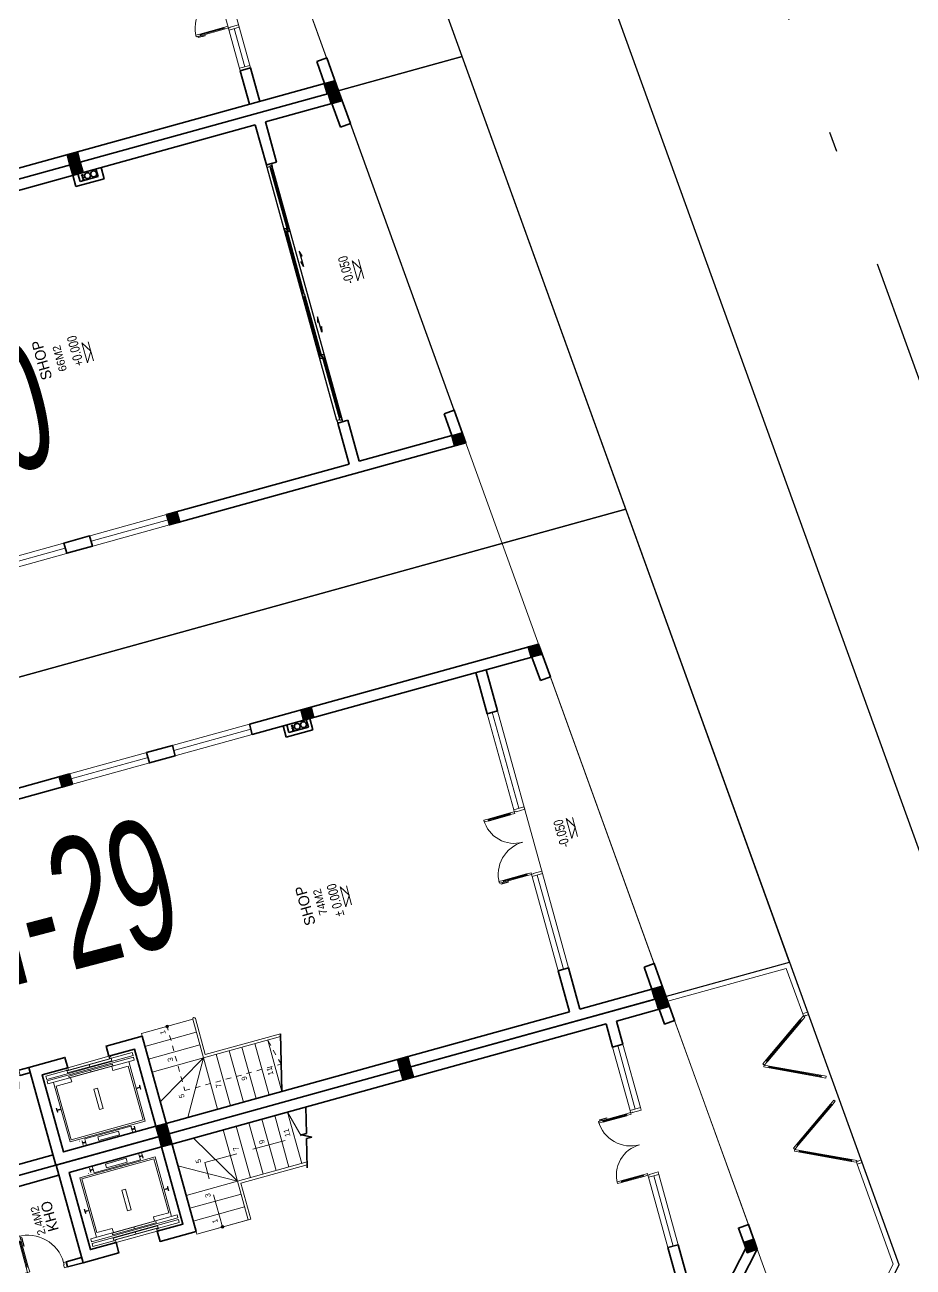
# Model space of a CAD drawing. Header units: metres. Extents: x 568006 to 1139366, y 2064802 to 4131555.
# Drawn here: x 568552.56 to 568569.22, y 2066333.01 to 2066356.3 of the extents above; entities that cross this region are included whole.
import ezdxf
from ezdxf.enums import TextEntityAlignment as Align
from ezdxf.xclip import XClip

# ---------------------------------------------------------------- set-up
doc = ezdxf.new("R2010")
doc.units = ezdxf.units.M
doc.header["$XCLIPFRAME"] = 0
for name, pattern in [('$AUDIT_BAD_LTYPE2', [0]), ('ACAD_ISO10W100', [18.5, 12, -3, 0.5, -3]), ('HIDDEN2', [0.1875, 0.125, -0.0625])]:
    doc.linetypes.add(name, pattern=pattern)
doc.layers.get('0').update_dxf_attribs({"linetype": 'CONTINUOUS'})
for name, color, linetype, lineweight in [('-CONCRETE', 1, 'CONTINUOUS', 35), ('-DIM', 9, 'CONTINUOUS', 13), ('-DOOR', 137, 'CONTINUOUS', 9), ('-HATCH', 8, 'CONTINUOUS', 5), ('-KH', 143, 'CONTINUOUS', 13), ('-LINE1', 7, 'CONTINUOUS', 18), ('-LINE2', 252, 'CONTINUOUS', 9), ('-TEXT', 7, 'CONTINUOUS', 15), ('-WALL', 4, 'CONTINUOUS', 35), ('EC-Thiet bi', 8, 'CONTINUOUS', 25), ('hung-demlonha', 7, 'CONTINUOUS', 15)]:
    doc.layers.add(name, color=color, linetype=linetype, lineweight=lineweight)
for name, color, linetype in [('APOLIC', 7, 'CONTINUOUS'), ('datOlienke', 42, 'CONTINUOUS'), ('ghi_chu', 7, 'CONTINUOUS'), ('LogDg', 7, 'CONTINUOUS'), ('LoLK', 6, 'CONTINUOUS'), ('TEXT25', 2, 'CONTINUOUS'), ('TimDg', 222, 'CONTINUOUS'), ('ViaHeS', 32, 'CONTINUOUS')]:
    doc.layers.add(name, color=color, linetype=linetype)
doc.styles.add('1', font='arial.ttf')
doc.styles.add('kieuchuDim', font='arial.ttf', dxfattribs={"width": 0.75})
doc.styles.add('QH1', font='arialbd.ttf', dxfattribs={"width": 0.8})
doc.styles.add('SVN_AVO_thuong', font='')
doc.styles.add('T1', font='', dxfattribs={"height": 200})
doc.styles.add('vnavanth', font='', dxfattribs={"width": 0.8})
doc.styles.get('SVN_AVO_thuong').set_extended_font_data('SVN-Avo')
doc.styles.get('T1').set_extended_font_data('VNgeometric Light')
doc.styles.get('vnavanth').set_extended_font_data('.VnAvantH')

# ---------------------------------------------------------------- blocks, each defined once
blk = doc.blocks.new('CONG2')
at = {"layer": '-LINE1', "lineweight": 18}
blk.add_line((257137, -126793), (257137, -126693), dxfattribs=at)
at = {"ltscale": 100}
for p, q in [((255907, -126606), (256397, -125757)), ((257047, -126606), (256557, -125757)), ((256427, -125775), (255937, -126623)), ((256527, -125775), (257017, -126623))]:
    blk.add_line(p, q, dxfattribs=at)
at = {"color": 8, "ltscale": 100}
for points in [[(256412, -125755), (256421, -125760), (255921, -126626), (255912, -126621)], [(256541, -125755), (256533, -125760), (257033, -126626), (257041, -126621)]]:
    blk.add_lwpolyline(points, close=True, dxfattribs=at)
at = {"ltscale": 100}
for points in [[(256477, -125688), (256427, -125775), (256416, -125768), (256421, -125760), (256412, -125755), (256407, -125763), (256397, -125757), (256447, -125671)], [(256477, -125688), (256527, -125775), (256538, -125768), (256533, -125760), (256541, -125755), (256546, -125763), (256557, -125757), (256507, -125671)], [(255917, -126612), (255912, -126621), (255921, -126626), (255926, -126617), (255937, -126623), (255887, -126710), (255857, -126693), (255907, -126606)], [(257036, -126612), (257041, -126621), (257033, -126626), (257028, -126617), (257017, -126623), (257067, -126710), (257097, -126693), (257047, -126606)], [(257087, -126728), (257097, -126728), (257097, -126693), (257137, -126693), (257137, -126793), (257087, -126793)]]:
    blk.add_lwpolyline(points, close=True, dxfattribs=at)
blk = doc.blocks.new('X-5M-DH-2-CORE$0$A$C75E80C28')
at = {"layer": '-LINE2', "linetype": 'Continuous', "ltscale": 2}
for p, q in [((-731, -149), (731, -149)), ((-731, -1305), (-731, -149)), ((-700, -179), (700, -179)), ((-700, -1225), (-700, -179)), ((-557, -113), (-560, -113)), ((-510, -22), (-510, -51)), ((-507, -22), (-510, -22)), ((-510, -109), (-510, -79)), ((-507, -22), (-507, -51)), ((-507, -109), (-507, -79)), ((-456, -57), (-501, -57)), ((-456, -60), (-501, -60)), ((-456, -70), (-501, -70)), ((-456, -73), (-501, -73)), ((-453, -63), (-453, -67)), ((-450, -63), (-450, -67)), ((450, -63), (450, -67)), ((453, -63), (453, -67)), ((456, -57), (501, -57)), ((456, -60), (501, -60)), ((456, -70), (501, -70)), ((456, -73), (501, -73)), ((457, -113), (460, -113)), ((507, -22), (510, -22)), ((507, -22), (507, -51)), ((507, -109), (507, -79)), ((510, -22), (510, -51)), ((510, -109), (510, -79)), ((700, -1225), (700, -179)), ((731, -1305), (731, -149)), ((840, -1305), (-840, -1305)), ((-840, -1365), (-840, -1305)), ((840, -1365), (-840, -1365)), ((840, -1395), (-840, -1395)), ((-840, -1395), (-840, -1455)), ((-700, -1225), (-400, -1225)), ((425, -1309), (-425, -1309)), ((-425, -1343), (-425, -1309)), ((425, -1343), (-425, -1343)), ((-400, -1305), (-400, -1225)), ((0, -1309), (0, -1343)), ((700, -1225), (400, -1225)), ((400, -1305), (400, -1225)), ((425, -1343), (425, -1309)), ((840, -1365), (840, -1305)), ((840, -1395), (840, -1455)), ((-840, -1455), (-435, -1455)), ((-435, -1450), (-435, -1460)), ((-435, -1450), (-400, -1450)), ((-435, -1460), (-425, -1460)), ((-435, -1490), (-435, -1500)), ((-435, -1490), (-425, -1490)), ((-435, -1500), (-400, -1500)), ((-433, -1452), (-433, -1458)), ((-433, -1452), (-402, -1452)), ((-433, -1458), (-425, -1458)), ((-433, -1492), (-433, -1498)), ((-433, -1492), (-425, -1492)), ((-433, -1498), (-402, -1498)), ((430, -1406), (-430, -1406)), ((-430, -1406), (-430, -1446)), ((430, -1446), (-430, -1446)), ((-425, -1458), (-425, -1460)), ((-425, -1490), (-425, -1492)), ((-402, -1452), (-402, -1498)), ((400, -1450), (-400, -1450)), ((-400, -1450), (-400, -1500)), ((0, -1406), (0, -1446)), ((400, -1450), (400, -1500)), ((435, -1450), (400, -1450)), ((435, -1500), (400, -1500)), ((402, -1452), (402, -1498)), ((433, -1452), (402, -1452)), ((433, -1498), (402, -1498)), ((433, -1458), (425, -1458)), ((425, -1458), (425, -1460)), ((435, -1460), (425, -1460)), ((425, -1490), (425, -1492)), ((435, -1490), (425, -1490)), ((433, -1492), (425, -1492)), ((430, -1406), (430, -1446)), ((433, -1452), (433, -1458)), ((433, -1492), (433, -1498)), ((435, -1450), (435, -1460)), ((840, -1455), (435, -1455)), ((435, -1490), (435, -1500))]:
    blk.add_line(p, q, dxfattribs=at)
for points in [[(-450, 0), (-450, -130), (450, -130), (450, 0)], [(-200, -29), (200, -29), (200, -101), (-200, -101)], [(-36, -584), (36, -584), (36, -984), (-36, -984)]]:
    blk.add_lwpolyline(points, close=True, dxfattribs=at)
for points in [[(-780, -789), (-751, -789, 0.414214), (-750, -788), (-750, -784), (-750, -780, 0.414214), (-751, -779), (-780, -779, -0.256978), (-784, -782), (-798, -782, -0.414214), (-801, -779), (-804, -750, 0.414214), (-807, -746), (-812, -746), (-812, -784), (-812, -822), (-807, -822, 0.414214), (-804, -818), (-801, -789, -0.414214), (-798, -786), (-784, -786, -0.256978), (-780, -789)], [(780, -789), (751, -789, -0.414214), (750, -788), (750, -784), (750, -780, -0.414214), (751, -779), (780, -779, 0.256978), (784, -782), (798, -782, 0.414214), (801, -779), (804, -750, -0.414214), (807, -746), (812, -746), (812, -784), (812, -822), (807, -822, -0.414214), (804, -818), (801, -789, 0.414214), (798, -786), (784, -786, 0.256978), (780, -789)]]:
    blk.add_lwpolyline(points, format="xyb", dxfattribs=at)
for centre, radius, start, end in [((-501, -51), 9.4, 180, 270), ((-501, -79), 9.4, 90, 180), ((-501, -51), 6.2, 180, 270), ((-501, -79), 6.2, 90, 180), ((-456, -63), 6.2, 360, 90), ((-456, -63), 3, 360, 90), ((-456, -67), 6.2, 270, 360), ((-456, -67), 3, 270, 360), ((456, -63), 6.2, 90, 180), ((456, -67), 6.2, 180, 270), ((456, -63), 3, 90, 180), ((456, -67), 3, 180, 270), ((501, -51), 6.2, 270, 360), ((501, -51), 9.4, 270, 360), ((501, -79), 9.4, 360, 90), ((501, -79), 6.2, 360, 90)]:
    blk.add_arc(centre, radius, start, end, dxfattribs=at)
blk = doc.blocks.new('A$C3F71457E')
at = {"layer": '-CONCRETE'}
blk.add_lwpolyline([(0, -100), (0, 400), (-1500, 400), (-1500, -1400), (0, -1400), (0, -900), (200, -900), (200, -1600), (-1700, -1600), (-1700, 600), (200, 600), (200, -100), (0, -100)], dxfattribs=at)
at = {"layer": '-LINE1'}
blk.add_line((0, -900), (0, -100), dxfattribs=at)
at = {"color": 2, "rotation": 90}
blk.add_blockref('X-5M-DH-2-CORE$0$A$C75E80C28', (-1500, -500), dxfattribs=at)
blk = doc.blocks.new('*U286')
at = {"linetype": '$AUDIT_BAD_LTYPE2'}
for p, q in [((70, 100), (70, 600)), ((90, 600), (90, 100))]:
    blk.add_line(p, q, dxfattribs=at)
for points in [[(50, 600), (90, 600), (90, 700), (50, 700), (50, 600)], [(50, 603), (50, 100)], [(50, 100), (90, 100), (90, 0), (50, 0), (50, 100)]]:
    blk.add_lwpolyline(points)
for points in [[(118, 495), (118, 664), (90, 664), (90, 636), (113, 636), (113, 495)], [(0, 0), (50, 0), (50, -40), (60, -40), (60, -100), (0, -100)], [(800, 0), (750, 0), (750, -40), (740, -40), (740, -100), (800, -100)]]:
    blk.add_lwpolyline(points, close=True)
at = {"linetype": '$AUDIT_BAD_LTYPE2', "ltscale": 0.3}
blk.add_arc((50, 0), 700, 0, 90, dxfattribs=at)
blk = doc.blocks.new('*U231')
for points in [[(22, 564), (22, 734), (50, 734), (50, 706), (27, 706), (27, 564)], [(0, 0), (50, 0), (50, -40), (60, -40), (60, -246), (0, -246)], [(1599, 0), (1549, 0), (1549, -40), (1539, -40), (1539, -246), (1599, -246)]]:
    blk.add_lwpolyline(points, close=True)
for points in [[(50, 670), (90, 670), (90, 770), (50, 770), (50, 670)], [(50, 673), (50, 100)], [(1549, 629), (1509, 629), (1509, 729), (1549, 729), (1549, 629)], [(1549, 632), (1549, 100)], [(50, 100), (90, 100), (90, 0), (50, 0), (50, 100)], [(1549, 100), (1509, 100), (1509, 0), (1549, 0), (1549, 100)]]:
    blk.add_lwpolyline(points)
at = {"ltscale": 0.3}
for points in [[(820, 0, 0.414214), (50, 770, 0.414214)], [(820, 0, -0.414214), (1549, 729, -0.414214)]]:
    blk.add_lwpolyline(points, format="xyb", dxfattribs=at)
at = {"layer": 'APOLIC', "linetype": '$AUDIT_BAD_LTYPE2'}
for p, q in [((70, 100), (70, 670)), ((90, 670), (90, 100)), ((1509, 629), (1509, 100)), ((1529, 100), (1529, 629))]:
    blk.add_line(p, q, dxfattribs=at)
blk = doc.blocks.new('A$C5C575821')
at = {"layer": '-CONCRETE'}
h = blk.add_hatch(color=256, dxfattribs=at)
h.dxf.hatch_style = 1
h.paths.add_polyline_path([(0, 200), (0, 0), (200, 0), (200, 200)])
blk.add_lwpolyline([(0, 0), (200, 0), (200, 200), (0, 200)], close=True, dxfattribs=at)
blk = doc.blocks.new('A$C66053F39')
at = {"layer": '-HATCH', "true_color": 0x8c8896}
h = blk.add_hatch(color=252, dxfattribs=at)
h.dxf.hatch_style = 1
edge = h.paths.add_edge_path()
edge.add_arc((9.05, 12.042), 0.0246, 0, 360)
at = {"layer": '-DOOR'}
for points in [[(6.45, 4.092), (7.816, 4.092), (7.816, 3.892), (6.45, 3.892)], [(10.35, 4.092), (9.116, 4.092), (9.116, 3.892), (10.35, 3.892)]]:
    blk.add_lwpolyline(points, close=True, dxfattribs=at)
for points in [[(7.816, 3.992), (6.45, 3.992)], [(9.116, 3.992), (10.35, 3.992)]]:
    blk.add_lwpolyline(points, dxfattribs=at)
at = {"layer": '-KH', "linetype": 'HIDDEN2', "ltscale": 5}
blk.add_line((10.3, 10.167), (10.8, 10.292), dxfattribs=at)
blk.add_lwpolyline([(9.05, 12.042), (10.3, 12.042), (10.3, 10.167)], dxfattribs=at)
at = {"layer": '-KH'}
blk.add_circle((9.05, 12.042), 0.0246, dxfattribs=at)
at = {"layer": '-LINE1'}
for p, q in [((9.05, 11.542), (9.05, 12.542)), ((9.05, 12.542), (9.05, 11.492)), ((9.1, 12.542), (9.05, 12.542)), ((9.3, 11.542), (9.3, 12.542)), ((9.3, 12.542), (9.3, 11.542)), ((9.55, 11.542), (9.55, 12.542)), ((9.55, 12.542), (9.55, 11.542)), ((9.8, 12.542), (9.8, 11.542)), ((9.8, 11.542), (10.377, 12.542)), ((9.8, 11.542), (10.8, 12.119)), ((9.8, 11.542), (9.05, 11.542)), ((9.75, 11.492), (9.05, 11.492)), ((9.75, 10.199), (9.75, 11.492)), ((9.8, 10.186), (9.8, 11.542))]:
    blk.add_line(p, q, dxfattribs=at)
at = {"layer": '-LINE1', "lineweight": 18}
for p, q in [((9.8, 11.542), (10.8, 11.542)), ((9.8, 11.292), (10.8, 11.292)), ((9.8, 11.042), (10.8, 11.042)), ((9.8, 10.792), (10.8, 10.792)), ((9.8, 10.542), (10.8, 10.542)), ((9.8, 10.292), (10.8, 10.292)), ((10.8, 10.042), (10.8, 10.042))]:
    blk.add_line(p, q, dxfattribs=at)
at = {"layer": '-LINE1', "linetype": 'Continuous', "ltscale": 10}
for p, q in [((0.1, 4.658), (5.021, 0.103)), ((10, 0.488), (10.008, 0.389)), ((5.021, 0.103), (7.009, 0.257)), ((7.009, 0.257), (7.017, 0.157))]:
    blk.add_line(p, q, dxfattribs=at)
blk.add_lwpolyline([(4.985, 0), (11, 0.465), (11, 21.747), (0, 21.747), (0, 4.614)], close=True, dxfattribs=at)
at = {"layer": '-LINE1'}
blk.add_lwpolyline([(6.465, 2.522), (10.52, 2.836)], dxfattribs=at)
at = {"layer": '-LINE1', "linetype": 'Continuous', "ltscale": 10}
blk.add_lwpolyline([(10, 0.488), (10.9, 0.558), (10.9, 2.865)], dxfattribs=at)
at = {"layer": '-WALL'}
for p, q in [((10.8, 14.742), (10.8, 15.942)), ((9.1, 14.742), (9.1, 15.042)), ((9.2, 15.042), (9.1, 15.042)), ((9.2, 14.742), (9.2, 15.042)), ((10.8, 4.092), (10.8, 12.542)), ((4, 4.313), (5.976, 2.484)), ((4.533, 4.092), (6.45, 4.092)), ((6.45, 4.092), (6.45, 3.892)), ((10.35, 4.092), (10.8, 4.092)), ((10.35, 4.092), (10.35, 3.892)), ((4.749, 3.892), (6.45, 3.892)), ((4.749, 3.892), (6.048, 2.69)), ((10.8, 3.892), (10.35, 3.892))]:
    blk.add_line(p, q, dxfattribs=at)
for points in [[(10.8, 3.892), (10.8, 3.058), (10.505, 3.035), (10.52, 2.836), (11, 2.873), (11, 18.242)], [(9.694, 10.213), (10.226, 10.08), (10.226, 9.978), (10.32, 10.15), (10.32, 10.056), (10.8, 9.936)], [(6.048, 2.69), (6.45, 2.721), (6.466, 2.522), (5.976, 2.484)]]:
    blk.add_lwpolyline(points, dxfattribs=at)
at = {"layer": '-DOOR', "yscale": 0.001, "zscale": 0.001}
for name, p, xscale, rotation in [('*U286', (9.2, 15.842), 0.001, 270), ('CONG2', (-256.146, 106.963), 0.001, 4.425254781350253), ('CONG2', (253.604, 146.412), -0.000999999999999999, 4.42525478137429)]:
    blk.add_blockref(name, p, dxfattribs=dict(at, xscale=xscale, rotation=rotation))
at = {"layer": '-DOOR', "xscale": -0.0008130081300813009, "yscale": 0.0008130081300813009, "zscale": 0.0008130081300813009}
blk.add_blockref('*U231', (9.116, 4.092), dxfattribs=at)
at = {"layer": '-WALL', "xscale": 0.001, "yscale": 0.001, "zscale": 0.001}
for name, p, rotation in [('A$C3F71457E', (9.3, 13.142), 180), ('A$C5C575821', (5.976, 2.484), 4.425254778070231)]:
    blk.add_blockref(name, p, dxfattribs=dict(at, rotation=rotation))
for p in [(10.8, 12.542), (10.8, 7.842), (10.8, 2.873)]:
    blk.add_blockref('A$C5C575821', p, dxfattribs=at)
at = {"layer": '-TEXT', "color": 2, "style": 'vnavanth'}
blk.add_text('kho', height=0.2, dxfattribs=at).set_placement((9.816, 15.014))
at = {"layer": '-TEXT', "style": 'T1'}
for s, p in [('1', (9.152, 12.099)), ('3', (9.652, 12.099)), ('5', (10.32, 12.099)), ('7', (10.352, 11.357)), ('9', (10.352, 10.857)), ('11', (10.352, 10.357))]:
    blk.add_text(s, height=0.1, dxfattribs=at).set_placement(p)
at = {"layer": 'TEXT25', "style": 'T1'}
blk.add_text('2,4M2', height=0.15, dxfattribs=at).set_placement((9.806, 15.27))
blk = doc.blocks.new('M29')
at = {"layer": '-HATCH', "true_color": 0x8c8896}
h = blk.add_hatch(color=252, dxfattribs=at)
h.dxf.hatch_style = 1
edge = h.paths.add_edge_path()
edge.add_arc((-5050, 7122), 24.6, 0, 360)
at = {"layer": '-CONCRETE'}
for centre, radius in [((-329, 3360, 0), 13), ((-280, 3269, 0), 55), ((-291, 3360, 0), 13), ((-249, 3360, 0), 13), ((-280, 3148, 0), 55)]:
    blk.add_circle(centre, radius, dxfattribs=at)
at = {"layer": '-DOOR'}
for p, q in [((-99, 7623), (-99, 6123)), ((-199, 5623), (-199, 6123)), ((1, 5623), (1, 6123)), ((-99, 5623), (-99, 4123)), ((-4167, -227), (-6000, -227)), ((-1000, -227), (-2867, -227)), ((-4167, -327), (-6000, -327)), ((-4167, -427), (-6000, -427)), ((-1000, -427), (-4167, -427)), ((-2867, -327), (-1000, -327))]:
    blk.add_line(p, q, dxfattribs=at)
blk.add_lwpolyline([(-199, 4123), (-199, 7623), (1, 7623), (1, 4123)], close=True, dxfattribs=at)
blk.add_lwpolyline([(-6350, -1996), (-650, -1555)], dxfattribs=at)
at = {"layer": '-KH', "linetype": 'HIDDEN2', "ltscale": 5}
blk.add_line((-6300, 5247), (-5800, 5372), dxfattribs=at)
at = {"layer": '-KH'}
for p, q in [((-3407, 3178), (-3775, 3178)), ((-3301, -1249), (-3669, -1249))]:
    blk.add_line(p, q, dxfattribs=at)
at = {"layer": '-KH', "linetype": 'HIDDEN2', "ltscale": 5}
blk.add_lwpolyline([(-5026, 7122), (-6300, 7122), (-6300, 5247)], dxfattribs=at)
at = {"layer": '-KH'}
for points in [[(-3786, 3295), (-3396, 3295), (-3591, 3178)], [(-3680, -1131), (-3290, -1131), (-3485, -1249)]]:
    blk.add_lwpolyline(points, close=True, dxfattribs=at)
blk.add_circle((-5050, 7122), 24.6, dxfattribs=at)
for points in [[(-3591, 3178), (-3591, 3295), (-3786, 3295), (-3591, 3178)], [(-3485, -1249), (-3485, -1131), (-3680, -1131), (-3485, -1249)]]:
    blk.add_solid(points, dxfattribs=at)
at = {"layer": '-LINE1'}
for p, q in [((-5800, 6622), (-6377, 7622)), ((-5800, 7622), (-5800, 6622)), ((-5550, 6622), (-5550, 7622)), ((-5300, 6622), (-5300, 7622)), ((-5100, 7623), (-5050, 7623)), ((-5050, 7623), (-5050, 6622)), ((-5800, 6622), (-6800, 7200)), ((-5800, 5122), (-5800, 6622)), ((-5800, 6622), (-5050, 6622)), ((-5750, 5110), (-5750, 6572)), ((-5750, 6572), (-5050, 6572))]:
    blk.add_line(p, q, dxfattribs=at)
at = {"layer": '-LINE1', "lineweight": 18}
for p, q in [((-5800, 6622), (-6800, 6622)), ((-5800, 6372), (-6800, 6372)), ((-5800, 6122), (-6800, 6122)), ((-5800, 5872), (-6800, 5872)), ((-5800, 5622), (-6800, 5622)), ((-5800, 5372), (-6800, 5372))]:
    blk.add_line(p, q, dxfattribs=at)
at = {"layer": '-LINE1'}
blk.add_arc((-5050, 6597), 25, 270, 90, dxfattribs=at)
at = {"layer": '-WALL', "linetype": 'Continuous', "ltscale": 10}
for p, q in [((-7000, 13323), (-7000, -2046)), ((-6800, 9823), (-6800, 10923)), ((-6800, -227), (-6800, 7623)), ((-200, -1319), (-200, 4123)), ((0, -1504), (0, 4123)), ((-6000, -227), (-6800, -227)), ((-200, -227), (-1000, -227)), ((-6000, -427), (-6800, -427)), ((-6800, -427), (-6800, -1830)), ((-200, -427), (-1000, -427)), ((-665, -1355), (-200, -1319)), ((-650, -1555), (0, -1504)), ((-6800, -1830), (-6365, -1797)), ((-7000, -2046), (-6350, -1996))]:
    blk.add_line(p, q, dxfattribs=at)
at = {"layer": '-WALL'}
for p, q in [((-5200, 9823), (-5200, 10023)), ((-5100, 9823), (-5100, 10023)), ((-200, 10123), (-200, 7623)), ((0, 10123), (0, 7623)), ((0, 7623), (-200, 7623)), ((-199, 7623), (1, 7623)), ((0, 4123), (-200, 4123)), ((-199, 4123), (1, 4123)), ((-420, 3003), (-420, 3523)), ((-420, 3523), (-200, 3523)), ((-350, 3073), (-350, 3453)), ((-350, 3453), (-200, 3453)), ((-350, 3073), (-200, 3073)), ((-420, 3003), (-200, 3003)), ((-6000, -227), (-6000, -427)), ((-1000, -227), (-1000, -427)), ((-6200, -427), (-6200, -427))]:
    blk.add_line(p, q, dxfattribs=at)
at = {"layer": '-WALL', "color": 250}
for p, q in [((-200, 6123), (0, 6123)), ((-200, 5623), (0, 5623))]:
    blk.add_line(p, q, dxfattribs=at)
at = {"layer": '-WALL'}
blk.add_lwpolyline([(0, 6123), (-200, 6123), (-200, 5623), (0, 5623)], close=True, dxfattribs=at)
blk.add_lwpolyline([(-6800, 5372), (-5750, 5110)], dxfattribs=at)
at = {"layer": '-WALL', "linetype": 'Continuous', "ltscale": 10}
for points in [[(-650, -1555), (-665, -1355)], [(-6350, -1996), (-6365, -1797)]]:
    blk.add_lwpolyline(points, dxfattribs=at)
at = {"layer": 'LoLK'}
blk.add_lwpolyline([(-7000, -4453), (2000, -3757), (2000, 16828), (-7000, 16828)], close=True, dxfattribs=at)
at = {"layer": '-DOOR', "xscale": -1, "rotation": 90}
blk.add_blockref('*U286', (-5200, 10823), dxfattribs=at)
at = {"layer": '-DOOR', "xscale": 0.8130081300813009, "yscale": 0.8130081300813009, "zscale": 0.8130081300813009}
blk.add_blockref('*U231', (-4167, -227), dxfattribs=at)
at = {"layer": '-WALL', "xscale": -1, "rotation": 180}
blk.add_blockref('A$C3F71457E', (-5300, 8223), dxfattribs=at)
at = {"layer": '-WALL', "xscale": -1}
for p in [(-6800, 7623), (0, 7623), (-6800, 2923), (0, 2923), (0, -1504), (-6800, -2028)]:
    blk.add_blockref('A$C5C575821', p, dxfattribs=at)
at = {"layer": '-TEXT', "style": 'T1'}
for s, p in [('5', (-6419, 7158)), ('3', (-5705, 7180)), ('1', (-5176, 7180)), ('7', (-6419, 6437)), ('9', (-6414, 5937)), ('11', (-6453, 5437))]:
    blk.add_text(s, height=100, rotation=0, dxfattribs=at).set_placement(p)
at = {"layer": '-TEXT', "style": '1', "width": 0.75}
for s, p in [('%%P 0.000', (-3926, 3359)), ('-0.050', (-3807, -1061))]:
    blk.add_text(s, height=180, dxfattribs=at).set_placement(p)
at = {"layer": 'TEXT25'}
for s, height, rotation, style, p in [('SHOP', 200, 360, 'SVN_AVO_thuong', (-3940, 3921)), ('74M2', 150, 0, 'T1', (-3819, 3659))]:
    blk.add_text(s, height=height, rotation=rotation, dxfattribs=dict(at, style=style)).set_placement(p)
blk = doc.blocks.new('*U182')
at = {"color": 8, "ltscale": 100}
for p, q in [((50, 100), (4969, 100)), ((50, 0), (4969, 0))]:
    blk.add_line(p, q, dxfattribs=at)
at = {"ltscale": 100}
for p, q in [((105, 45), (1245, 45)), ((1245, 10), (105, 10)), ((1315, 90), (2440, 90)), ((2440, 55), (1315, 55)), ((3704, 90), (2580, 90)), ((2580, 55), (3704, 55)), ((4914, 45), (3774, 45)), ((3774, 10), (4914, 10))]:
    blk.add_line(p, q, dxfattribs=at)
for points in [[(50, 100), (0, 100), (0, 0), (50, 0), (50, 10), (35, 10), (35, 45), (50, 45)], [(5019, 0), (4969, 0), (4969, 10), (4984, 10), (4984, 45), (4969, 45), (4969, 100), (5019, 100)]]:
    blk.add_lwpolyline(points, close=True)
for points in [[(105, 32), (95, 32), (95, 22), (105, 22), (105, 10), (35, 10), (35, 45), (105, 45)], [(1245, 90), (1315, 90), (1315, 77), (1305, 77), (1305, 67), (1315, 67), (1315, 55), (1245, 55)], [(1315, 10), (1245, 10), (1245, 22), (1255, 22), (1255, 32), (1245, 32), (1245, 45), (1315, 45)], [(2440, 67), (2450, 67), (2450, 77), (2440, 77), (2440, 90), (2510, 90), (2510, 55), (2440, 55)], [(2580, 67), (2570, 67), (2570, 77), (2580, 77), (2580, 90), (2510, 90), (2510, 55), (2580, 55)], [(3774, 90), (3704, 90), (3704, 77), (3714, 77), (3714, 67), (3704, 67), (3704, 55), (3774, 55)], [(3704, 10), (3774, 10), (3774, 22), (3764, 22), (3764, 32), (3774, 32), (3774, 45), (3704, 45)], [(4914, 32), (4924, 32), (4924, 22), (4914, 22), (4914, 10), (4984, 10), (4984, 45), (4914, 45)]]:
    blk.add_lwpolyline(points, close=True, dxfattribs=at)
at = {"color": 8, "ltscale": 100}
for points in [[(1255, 32), (1255, 22), (95, 22), (95, 32)], [(1305, 67), (1305, 77), (2450, 77), (2450, 67)], [(3714, 67), (3714, 77), (2570, 77), (2570, 67)], [(3764, 32), (3764, 22), (4924, 22), (4924, 32)]]:
    blk.add_lwpolyline(points, close=True, dxfattribs=at)
for points in [[(1822, -65), (1822, -90), (1722, -65), (2022, -65), (1922, -40), (1922, -65)], [(3197, -65), (3197, -90), (3297, -65), (2997, -65), (3097, -40), (3097, -65)]]:
    blk.add_lwpolyline(points)
blk = doc.blocks.new('M30')
at = {"layer": '-CONCRETE'}
for centre, radius in [((6671, 4092, 0), 13), ((6721, 4001, 0), 55), ((6710, 4092, 0), 13), ((6751, 4092, 0), 13), ((6721, 3880, 0), 55)]:
    blk.add_circle(centre, radius, dxfattribs=at)
at = {"layer": '-DOOR'}
for p, q in [((100, 7764), (100, 6263)), ((0, 5764), (0, 6264)), ((200, 5764), (200, 6264)), ((100, 5763), (100, 4264))]:
    blk.add_line(p, q, dxfattribs=at)
blk.add_lwpolyline([(200, 4264), (200, 7764), (0, 7764), (0, 4264)], close=True, dxfattribs=at)
at = {"layer": '-KH'}
for p, q in [((3348, 4818), (3716, 4818)), ((3480, -480), (3849, -480))]:
    blk.add_line(p, q, dxfattribs=at)
for points in [[(3727, 4936), (3336, 4936), (3532, 4818)], [(3860, -362), (3469, -362), (3665, -480)]]:
    blk.add_lwpolyline(points, close=True, dxfattribs=at)
for points in [[(3532, 4818), (3532, 4936), (3727, 4936), (3532, 4818)], [(3665, -480), (3665, -362), (3860, -362), (3665, -480)]]:
    blk.add_solid(points, dxfattribs=at)
at = {"layer": '-WALL'}
for p, q in [((7001, -963), (7001, 13014)), ((6801, 8764), (6801, 714)), ((200, 4264), (0, 4264)), ((1, 4264), (1, -1504)), ((1, 4264), (201, 4264)), ((201, 714), (201, 4264)), ((6581, 3714), (6581, 4264)), ((6581, 4264), (6801, 4264)), ((6651, 3814), (6651, 4164)), ((6651, 3814), (6801, 3814)), ((6581, 3714), (6801, 3714)), ((1000, 714), (201, 714)), ((1000, 514), (1000, 714)), ((6801, 714), (6020, 714)), ((6020, 514), (6020, 714)), ((6020, 714), (6020, 514)), ((1000, 514), (201, 514)), ((6801, 514), (6020, 514)), ((6349, -1013), (7001, -963)), ((1, -1504), (651, -1454))]:
    blk.add_line(p, q, dxfattribs=at)
at = {"layer": '-WALL', "color": 250}
for p, q in [((201, 6263), (1, 6263)), ((201, 5763), (1, 5763))]:
    blk.add_line(p, q, dxfattribs=at)
at = {"layer": '-WALL'}
blk.add_lwpolyline([(1, 6263), (201, 6263), (201, 5763), (1, 5763)], close=True, dxfattribs=at)
for points in [[(6651, 4164), (6801, 4164)], [(201, 514), (201, -1288), (635, -1255)], [(6334, -814), (6801, -778), (6801, 514)], [(6349, -1013), (6334, -814)], [(651, -1454), (635, -1255)]]:
    blk.add_lwpolyline(points, dxfattribs=at)
at = {"layer": 'EC-Thiet bi'}
blk.add_lwpolyline([(651, -1454), (6349, -1013)], dxfattribs=at)
at = {"layer": 'LoLK'}
blk.add_lwpolyline([(7001, -3370), (7001, 16518), (-1999, 16518), (-1999, -4066)], close=True, dxfattribs=at)
at = {"layer": '-WALL'}
for p in [(1, 4064), (6801, 4064), (6801, -963), (1, -1485)]:
    blk.add_blockref('A$C5C575821', p, dxfattribs=at)
at = {"layer": 'EC-Thiet bi'}
blk.add_blockref('*U182', (1000, 614), dxfattribs=at)
at = {"layer": '-TEXT', "style": '1', "width": 0.75}
for s, p in [('+0.000', (3323, 5006)), ('-0.050', (3455, -292))]:
    blk.add_text(s, height=180, dxfattribs=at).set_placement(p)
at = {"layer": 'TEXT25'}
for s, height, style, p in [('SHOP', 200, 'SVN_AVO_thuong', (3237, 5648)), ('66M2', 150, 'T1', (3306, 5342))]:
    blk.add_text(s, height=height, rotation=360, dxfattribs=dict(at, style=style)).set_placement(p)
blk = doc.blocks.new('*U181')
for points in [[(22, 564), (22, 734), (50, 734), (50, 706), (27, 706), (27, 564)], [(0, 0), (50, 0), (50, -40), (60, -40), (60, -246), (0, -246)], [(1599, 0), (1549, 0), (1549, -40), (1539, -40), (1539, -246), (1599, -246)]]:
    blk.add_lwpolyline(points, close=True)
for points in [[(50, 670), (90, 670), (90, 770), (50, 770), (50, 670)], [(50, 673), (50, 100)], [(1549, 629), (1509, 629), (1509, 729), (1549, 729), (1549, 629)], [(1549, 632), (1549, 100)], [(50, 100), (90, 100), (90, 0), (50, 0), (50, 100)], [(1549, 100), (1509, 100), (1509, 0), (1549, 0), (1549, 100)]]:
    blk.add_lwpolyline(points)
at = {"ltscale": 0.3}
for points in [[(820, 0, 0.414214), (50, 770, 0.414214)], [(820, 0, -0.414214), (1549, 729, -0.414214)]]:
    blk.add_lwpolyline(points, format="xyb", dxfattribs=at)
at = {"layer": 'APOLIC', "linetype": '$AUDIT_BAD_LTYPE2'}
for p, q in [((70, 100), (70, 670)), ((90, 670), (90, 100)), ((1509, 629), (1509, 100)), ((1529, 100), (1529, 629))]:
    blk.add_line(p, q, dxfattribs=at)
blk = doc.blocks.new('M31')
at = {"layer": '-DOOR'}
for p, q in [((-681, -186), (-3781, -186)), ((-681, -386), (-3781, -386)), ((-2988, -286), (-3731, -286))]:
    blk.add_line(p, q, dxfattribs=at)
blk.add_lwpolyline([(-3731, -386), (-3781, -386), (-3781, -186), (-3731, -186)], close=True, dxfattribs=at)
at = {"layer": '-LINE2'}
blk.add_line((-681, -386), (-3781, -386), dxfattribs=at)
blk.add_lwpolyline([(-3981, -1808), (-650, -1555)], dxfattribs=at)
at = {"layer": '-WALL'}
for p, q in [((-4631, -1863), (-4631, 12114)), ((-4431, -1647), (-4431, 8163)), ((-3781, -186), (-4431, -186)), ((-3781, -386), (-3781, -186)), ((-3781, -386), (-4431, -386)), ((-3996, -1613), (-4431, -1647)), ((-3981, -1813), (-4631, -1863))]:
    blk.add_line(p, q, dxfattribs=at)
blk.add_lwpolyline([(-3981, -1813), (-3996, -1613)], dxfattribs=at)
at = {"layer": 'LoLK'}
blk.add_lwpolyline([(1384, -3805), (6369, 1581), (6369, 15618), (-4631, 15618), (-4631, -4270)], close=True, dxfattribs=at)
at = {"layer": '-DOOR', "xscale": 0.8130081300813009, "yscale": 0.8130081300813009, "zscale": 0.8130081300813009}
blk.add_blockref('*U181', (-2988, -186), dxfattribs=at)
at = {"layer": '-WALL', "xscale": -1}
for p in [(-4431, 3164), (-4431, -1838)]:
    blk.add_blockref('A$C5C575821', p, dxfattribs=at)
blk = doc.blocks.new('tmbc_khub')
at = {"layer": '-DIM', "color": 6}
for p, q in [((-147.423, 377.819), (-157.667, 406.143)), ((-149.68, 377.003), (-159.924, 405.327))]:
    blk.add_line(p, q, dxfattribs=at)
at = {"layer": 'datOlienke'}
blk.add_lwpolyline([(-157.667, 406.143), (-164.187, 409.512), (-267.74, 380.874), (-271.194, 374.731), (-263.002, 345.871), (-256.817, 342.394), (-150.541, 371.785), (-147.423, 377.819)], close=True, dxfattribs=at)
at = {"layer": 'LogDg'}
blk.add_lwpolyline([(-144.738, 379.217), (-154.973, 407.513, 0.391769), (-164.628, 412.503), (-271.399, 382.975, 0.416202), (-276.962, 373.08), (-268.77, 344.219, 0.412228), (-258.941, 338.693), (-150.129, 368.786, 0.43702), (-144.738, 379.217)], format="xyb", dxfattribs=at)
at = {"layer": 'TimDg', "linetype": 'ACAD_ISO10W100', "ltscale": 0.75}
blk.add_lwpolyline([(-88.135, 231.537), (-175.4, 472.813)], dxfattribs=at)
at = {"layer": 'ViaHeS'}
blk.add_lwpolyline([(-157.667, 406.143), (-164.187, 409.512), (-267.74, 380.874), (-271.194, 374.731), (-263.002, 345.871), (-256.817, 342.394), (-150.541, 371.785), (-147.423, 377.819)], close=True, dxfattribs=at)
at = {"layer": '-DIM', "color": 6, "rotation": 105.4576173373794}
blk.add_blockref('A$C66053F39', (-146.094, 373.014), dxfattribs=at)
at = {"layer": 'datOlienke', "xscale": 0.001, "yscale": 0.001, "zscale": 0.001, "rotation": 105.4584293058181}
blk.add_blockref('M31', (-160.965, 403.795), dxfattribs=at)
at = {"layer": 'hung-demlonha', "color": 7, "ltscale": 5, "style": 'QH1', "width": 0.65}
for tag, p in [('BT04', (-109.598, 191.643)), ('BT06', (-305.798, 171.199)), ('BT05', (-282.572, 137.244))]:
    blk.add_attdef(tag, text='', height=3.96, rotation=0, dxfattribs=at).set_placement(p, align=Align.CENTER)
at = {"layer": 'datOlienke', "xscale": 0.001, "yscale": 0.001, "zscale": 0.001, "rotation": 105.4590041035478}
blk.add_blockref('M29', (-155.633, 389.052), dxfattribs=at)
at = {"layer": 'datOlienke', "xscale": 0.001, "yscale": 0.001, "zscale": 0.001, "rotation": 105.4590240640152}
blk.add_blockref('M30', (-156.997, 392.824), dxfattribs=at)
at = {"layer": 'ghi_chu', "lineweight": -2, "style": 'kieuchuDim', "width": 0.6}
for s, p in [('M-30', (-167.588, 391.731)), ('M-29', (-165.25, 382.726))]:
    blk.add_text(s, height=2.43, rotation=14.6755, dxfattribs=at).set_placement(p)

msp = doc.modelspace()

# ---------------------------------------------------------------- block references
at = {"layer": 'ghi_chu'}
ref = msp.add_blockref('tmbc_khub', (568716.382, 2065955.242), dxfattribs=at)
XClip(ref).set_block_clipping_path([(-391.9901366149, 0), (0, 477.830198009)])

doc.saveas('drawing.dxf')
